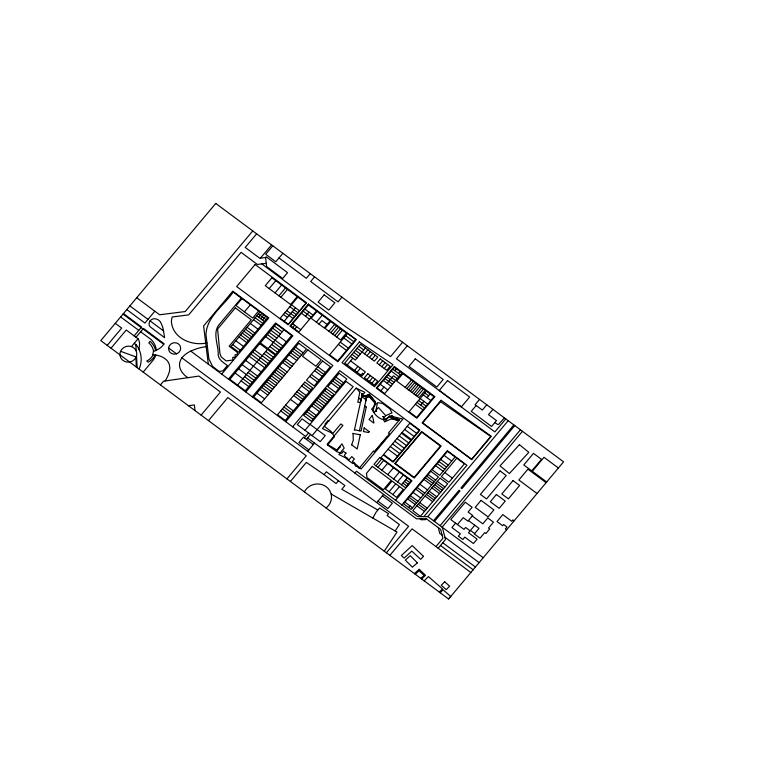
<?xml version="1.0" encoding="UTF-8"?>
<svg xmlns="http://www.w3.org/2000/svg" width="777" height="777" viewBox="0 0 777 777"><rect width="100%" height="100%" fill="white"/><g stroke="black" fill="none" stroke-linecap="round" stroke-linejoin="round"><path stroke-width="1.17" d="M138.918 349.533L139.491 345.309A10.839 10.198 -14.8 0 0 138.063 338.782L126.253 330.011L111.014 348.193M375.961 410.411L377.496 402.661L382.546 403.418L389.899 408.877L391.977 412.898L385.722 415.646L383.352 418.473L385.751 420.25L389.53 415.753L402.933 419.075L361.082 469.026L352.399 461.334L354.37 458.984L351.748 456.594L349.164 459.673L338.84 454.477L344.201 448.076L341.958 443.871L335.975 451.01L327.467 444.939M358.644 398.115L361.014 399.883L360.46 402.369L357.789 402.263L359.848 391.977M369.24 431.565L368.599 432.536L363.471 431.546L364.19 427.816M359.411 430.798L366.919 395.92L369.638 396.387L374.844 402.408M354.38 429.798L361.091 431.08L366.258 406.954M354.429 429.963L362.033 395.27L366.938 396.095L365.85 400.747M369.512 396.901L366.822 396.61L367.191 394.862L369.901 395.328L375.106 401.398L373.106 411.062A17.337 16.317 -14.8 0 0 383.653 419.774L384.605 421.892L391.763 418.648M351.583 444.716L357.167 448.989L360.314 434.625M361.004 399.631L362.033 395.27M365.986 400.476L366.812 396.979L361.829 396.134L366.938 396.095M351.622 444.871L353.292 440.219L353.02 433.313M165.103 380.973A34.139 32.119 -14.8 0 0 168.735 373.64A15.297 14.384 -14.8 0 0 169.648 366.346A11.509 10.829 -14.8 0 0 166.346 359.79A19.61 18.454 -14.8 0 0 155.73 355.06L152.739 354.739L153.409 351.534L158.372 349.164A18.366 17.279 -14.8 0 0 162.558 345.882L164.083 343.745L143.424 328.399L136.004 337.257M372.805 518.065L376.282 511.878L379.535 507.993L388.568 513.694L387.101 515.452L399.397 524.592L395.143 530.973L331.216 494.026M384.226 551.175L397.018 532.051L395.143 530.973M290.384 481.458L306.361 462.393L324.038 474.582L326.369 471.794L344.91 485.576L341.822 489.267L377.836 510.033M107.207 345.367L121.678 328.098L115.278 323.329M134.159 335.887L141.579 327.03L123.465 313.568M154.798 311.256L144.91 323.057L126.787 309.596M131.556 346.542L138.063 338.782M252.758 230.924L185.208 311.548L159.615 314.772L136.713 297.756M256.633 233.809L245.221 247.426L259.8 258.255L265.588 257.498L266.19 256.779L287.548 272.649L282.673 278.467L266.598 266.521L265.598 257.527M143.172 372.086L153.186 360.13A16.336 15.365 -14.8 0 0 155.73 355.06M260.431 258.168L271.562 244.891M272.795 245.814L265.705 254.273L275.786 261.771L282.877 253.302M160.431 384.916L163.549 381.196L198.961 376.087L220.445 392.045L201.107 415.132M241.326 298.106L219.192 324.524C212.053 333.265 218.716 345.114 218.211 355.031C218.813 360.159 223.718 362.704 227.418 365.501L222.892 370.911L218.997 371.396L212.558 366.355L208.887 358.896L205.992 334.615C206.556 316.686 223.98 305.604 233.187 292.055L241.297 298.145M269.182 288.578L275.786 280.691M275.029 292.919L281.633 285.033M258.673 317.22L261.888 313.384M278.924 295.814L285.528 287.927M260.606 318.657L263.821 314.811M280.876 297.261L287.48 289.374M262.529 320.085L265.753 316.249M221.717 374.125L268.813 317.929L232.779 291.161L203.623 325.971L208.314 364.17M310.256 273.65L306.352 278.312L278.972 257.974M228.467 379.147L275.563 322.95L292.88 335.819L245.794 392.016M314.578 276.855L310.674 281.517L338.053 301.865L341.958 297.193M284.246 321.231L295.493 307.809M237.558 385.071L267.463 349.378M268.084 348.64L283.916 329.749M208.498 420.629L227.846 397.542L306.264 455.808L286.927 478.894M292.764 327.496L294.668 325.223M294.794 329.001L296.697 326.728M305.478 316.258L308.964 312.092M252.302 396.853L299.388 340.656L332.847 365.511L285.751 421.707M316.365 322.173L322.222 315.19M318.958 324.106L321.911 320.58L327.107 324.446M328.885 331.255L334.625 324.407M330.837 332.702L336.577 325.854M332.789 334.159L338.529 327.302M334.732 335.606L340.472 328.749M336.684 337.053L342.424 330.196M292.667 426.835L339.763 370.639L419.91 430.186L393.133 462.14L383.314 454.856L380.895 457.74L411.917 480.788L395.435 500.456M347.183 364.947L352.807 358.226M365.423 347.95L355.274 360.062L350.34 356.39M364.51 353.817L367.9 349.786M354.584 370.444L357.964 366.414M366.977 355.652L370.367 351.612M304.992 430.312L345.998 381.371L353.127 386.664L312.121 435.606M357.051 372.28L360.431 368.249M369.454 357.488L372.834 353.448M304.419 437.898L308.556 432.964M371.921 359.324L375.301 355.283M306.439 439.393L310.567 434.46M360.946 375.174L362.616 373.193L363.655 373.96M366.929 379.613L370.308 375.582M379.322 364.821L382.702 360.781M307.682 451.301L314.549 443.104M369.396 381.449L372.775 377.418M381.789 366.657L385.178 362.616M402.603 342.259L390.588 356.594L347.105 327.719L261.8 263.889M371.862 383.284L375.242 379.244M384.256 368.492L387.645 364.452M407.313 345.755L396.416 358.76L494.881 431.915L505.778 418.91M327.515 445.095L334.498 436.548M394.697 370.61L396.251 368.754M380.856 390.812L384.003 387.053M387.15 383.294L393.444 375.786L397.251 378.603M398.494 373.436L400.048 371.581M343.415 451.175L341.754 453.37L336.383 451.563L340.005 447.028M372.232 415.734A37.354 35.15 -14.8 0 1 373.873 423.096L369.056 419.512L372.183 415.569M346.921 457.828L346.62 458.391L344.347 455.235L345.979 453.078M405.196 387.393L411.383 380.002M353.331 462.587L352.729 463.51L347.037 459.285L347.494 458.527M406.925 388.675L413.121 381.293M408.663 389.967L414.85 382.575M410.392 391.249L416.579 383.867M412.121 392.54L418.317 385.149M338.442 480.769L336.111 483.556L324.038 474.582M373.407 451.087L359.12 468.346L357.352 466.618L355.74 466.239L354.03 463.102M413.859 393.822L420.046 386.441M415.588 395.104L421.775 387.723M417.317 396.396L423.504 389.015M398.815 420.512L399.64 419.629L388.413 433.09L389.491 433.906L374.388 451.932L373.455 451.243M354.934 473.096L356.497 471.231L417.531 516.579L428.02 516.676L483.226 557.711M386.868 437.014L374.339 451.777M420.736 405.196L423.97 401.34M427.029 397.688L430.157 393.949M375.961 465.85L381.76 458.925M377.923 467.307L383.721 460.382M381.847 470.221L387.645 463.296M395.221 463.888L414.228 478.03L441.093 445.969L421.726 431.585L394.871 463.636L421.794 432.177L440.462 446.056L414.17 477.428L395.503 463.558M387.733 474.601L393.541 467.676M393.628 478.972L399.427 472.047M377.35 501.893L383.624 494.415M389.073 491.792L395.765 483.799M397.552 481.886L403.35 474.961M392.793 494.551L396.6 497.377L403.292 489.393L392.035 481.041L385.343 489.024L392.793 494.551L399.485 486.567M401.476 484.809L407.274 477.884M479.545 399.417L475.106 404.7L482.332 410.071L486.761 404.778M476.165 405.487L471.241 411.363L491.569 426.466L496.493 420.59L488.5 414.646L492.929 409.362M401.709 505.118L447.319 450.679L466.938 465.258L423.892 516.637M408.605 507.536L409.974 505.905M386.392 552.787L408.605 526.282L181.886 357.838M504.438 417.909L498.63 424.368L497.562 424.407L494.842 422.562M389.86 555.361L412.072 528.855L470.833 572.503M420.095 518.783L421.328 519.696L422.105 518.764M426.019 518.735L425.233 519.687L421.328 519.696M427.748 516.676L508.177 420.687M433.508 520.755L459.071 490.238L460.013 490.938L434.44 521.454M513.83 424.893L460.994 487.946L461.936 488.646L514.772 425.592M440.093 525.65L520.425 429.788M442.123 527.156L522.455 431.293M435.955 546.6L442.919 538.286L440.627 529.38L426.291 518.735L416.453 518.803L307.634 437.956M455.594 523.164L451.923 527.544L460.324 533.789L458.333 536.159L462.839 539.5L464.821 537.13L473.446 543.531L477.117 539.151L468.492 532.75L470.114 530.817L465.617 527.466L463.995 529.409L450.767 519.58L465.306 502.224L472.105 507.274L468.104 512.043L472.707 515.462L467.939 521.144L463.238 517.647L457.459 524.553M438.179 548.251L445.474 539.549L442.356 527.34M474.786 525.242L470.444 530.429L474.66 533.556M244.415 311.82L250.388 304.837M424.193 580.875L428.428 576.563L442.472 588.888L439.316 592.113M440.2 592.764L443.094 589.801L450.738 596.493L448.407 598.863M414.442 573.63L419.133 569.23L425.543 575.301L421.59 578.943M415.287 574.261L419.075 570.765L424.048 575.417L420.823 578.37M390.85 416.695L391.967 416.132L392.939 418.317L399.368 419.91M399.66 419.677L393.492 418.036L391.773 418.686L398.805 420.474M207.41 346.493L203.953 346.979A48.621 45.746 -14.8 0 0 193.871 349.805L190.55 351.185A27.03 25.437 -14.8 0 0 182.041 357.585L181.439 358.547A17.696 16.647 -14.8 0 0 179.701 362.704A12.675 11.927 -14.8 0 0 180.177 368.599A19.804 18.629 -14.8 0 0 185.674 376.078L187.791 377.7M206.944 342.939C192.375 346.231 172.912 338.704 171.435 321.95A12.364 11.626 -14.8 0 1 171.474 320.454L172.135 316.987L188.685 314.899L241.084 252.36L257.352 264.452L266.239 263.335M188.442 405.72L194.405 404.972L195.017 410.606M366.793 396.484L369.522 396.94L374.718 402.942M367.055 395.396L369.774 395.852L374.99 401.962L369.784 395.891L367.074 395.474M353.069 433.479L360.353 434.78M399.378 419.949L392.939 418.317M392.366 418.56C408.207 421.416 391.55 421.144 391.414 416.453M120.853 351.408L135.858 356.876M366.297 407.119L364.724 405.934M336.868 449.941L327.127 444.279L342.9 425.456L340.85 423.931L332.828 433.498L322.426 428.554L356.206 388.024M506.643 529.768L505.39 528.846L506.963 526.971L503.632 524.494L502.632 525.689L497.018 521.522L502.797 514.617L511.752 521.27L512.888 519.9L514.131 520.833M558.401 468.007L543.997 457.303L532.284 471.28L546.687 481.983M546.105 482.682L527.933 469.182L518.861 480.001L537.033 493.502M392.793 369.201L400.398 374.854M424.805 392.977L428.603 395.804M345.687 335.693L353.807 341.725M358.799 346.299L363.733 349.971M391.219 371.076L398.824 376.728M423.232 394.862L430.837 400.514M304.905 309.081L313.024 315.112M343.784 337.966L351.903 343.997M357.109 348.319L374.388 361.159L377.768 357.119L360.489 344.279L344.706 363.112L361.985 375.951L365.375 371.911L350.563 360.907M303.156 311.159L311.276 317.191M355.419 350.34L360.353 354.001M420.172 398.514L427.777 404.166M388.073 374.835L395.678 380.487M291.433 304.788L299.553 310.819M301.418 313.238L309.537 319.269M340.297 342.123L348.417 348.154M353.729 352.36L358.663 356.021M386.499 376.709L394.104 382.362M418.512 400.495L426.117 406.148M289.831 306.711L297.95 312.743M384.926 378.593L392.531 384.236M416.938 402.369L424.543 408.022M352.03 354.37L356.973 358.042M338.393 344.396L346.513 350.427M292.278 311.655L296.338 314.666M383.352 380.468L390.957 386.12M415.365 404.254L422.97 409.906M286.606 310.557L294.726 316.589M284.994 312.48L293.114 318.512M380.206 384.226L387.81 389.879M283.382 314.403L287.441 317.414M292.638 323.718L300.757 329.749M258.352 313.869L266.074 319.6M274.436 326.107L282.158 331.847M407.206 426.34L416.686 433.391M256.74 315.783L264.462 321.523M444.085 455.38L451.69 461.033M272.678 328.215L280.4 333.945M295.513 347.105L303.234 352.845M335.878 377.098L343.599 382.828M255.138 317.706L262.859 323.446M404.623 429.428L414.102 436.48M270.92 330.312L286.363 341.783M293.9 349.028L301.622 354.759M317.754 366.744L325.476 372.484M334.265 379.021L341.987 384.751M253.525 319.629L261.247 325.359M440.656 459.479L448.261 465.122M269.163 332.41L276.884 338.141M292.298 350.942L300.009 356.682M316.142 368.667L323.863 374.397M332.663 380.934L340.384 386.674M402.039 432.507L411.519 439.559M401.447 433.216L410.936 440.258M438.937 461.519L446.542 467.171M267.405 334.508L282.838 345.979M290.685 352.865L298.407 358.595M314.539 370.58L322.261 376.321M331.051 382.857L338.772 388.587M250.311 323.465L258.032 329.195M437.228 463.568L444.832 469.221M265.647 336.606L281.08 348.077M399.213 435.878L408.702 442.919M289.073 354.788L296.795 360.518M435.508 465.617L443.113 471.27M444.784 472.503L452.389 478.156M271.6 344.444L279.322 350.174M311.324 374.427L319.036 380.157M396.989 438.539L406.468 445.59M247.096 327.302L254.817 333.042M269.842 346.542L277.564 352.272M285.858 358.624L293.58 364.355M309.712 376.34L317.434 382.08M245.483 329.225L253.205 334.955M394.755 441.2L404.244 448.251M284.256 360.538L291.977 366.278M324.621 390.53L332.342 396.27M243.881 331.138L251.593 336.878M392.521 443.861L402.01 450.913M282.643 362.461L290.365 368.191M323.009 392.453L330.73 398.183M242.269 333.061L249.99 338.791M265.705 351.476L273.426 357.216M321.406 394.366L329.127 400.106M240.656 334.984L248.378 340.714M390.287 446.532L399.776 453.574M428.059 474.504L435.674 480.157M437.334 481.39L444.939 487.043M364.228 427.972L369.279 431.73M263.947 353.584L271.668 359.314M279.429 366.297L287.15 372.037M303.283 384.023L310.994 389.753M319.794 396.289L327.515 402.03M426.699 476.126L434.304 481.779M435.975 483.022L443.58 488.665M239.054 336.897L246.775 342.638M254.467 349.941L269.91 361.412M388.063 449.193L397.542 456.235M277.816 368.22L285.538 373.951M301.67 385.936L309.392 391.676M318.191 398.212L325.903 403.943M425.34 477.758L432.944 483.401M434.615 484.644L442.22 490.297M252.71 352.039L268.152 363.51M423.98 479.38L431.585 485.033M433.245 486.266L440.86 491.919M276.214 370.134L283.935 375.874M316.579 400.126L324.3 405.866M472.251 515.996L482.808 523.834L487.752 517.938L493.453 522.173L488.548 528.02L489.743 528.904L485.907 533.488L484.712 532.604L480.04 538.179L474.339 533.945L479.011 528.379L468.453 520.532M235.839 340.734L243.56 346.474M431.886 487.898L439.491 493.55M250.952 354.137L266.385 365.608M274.602 372.057L282.323 377.797M298.455 389.782L306.177 395.512M314.967 402.049L322.688 407.779M249.194 356.245L264.627 367.715M272.999 373.98L280.711 379.71M296.843 391.695L304.565 397.435M313.364 403.972L321.086 409.702M232.624 344.58L240.336 350.31M419.891 484.256L427.496 489.908M429.166 491.151L436.771 496.794M271.387 375.893L279.108 381.633M295.241 393.618L302.962 399.349M311.752 405.885L319.473 411.625M427.797 492.773L435.402 498.426M328.749 420.998L328.04 420.474L324.98 424.135L325.68 424.66M269.774 377.816L277.496 383.547M293.628 395.532L301.35 401.272M417.162 487.509L424.766 493.162M426.437 494.395L434.042 500.048M245.668 360.441L261.111 371.911M405.827 479.613L409.838 482.595M415.802 489.141L423.407 494.794M425.077 496.027L432.682 501.68M268.172 379.739L275.893 385.47M308.537 409.722L316.258 415.462M404.38 481.342L408.391 484.324M266.56 381.653L274.281 387.393M290.413 399.378L298.135 405.108M306.925 411.645L314.646 417.375M402.923 483.071L406.944 486.062M242.152 364.636L257.595 376.107M334.547 436.703L330.924 431.322L324.213 426.204M413.073 492.385L420.687 498.038M264.957 383.576L272.669 389.306M305.322 413.568L313.044 419.298M248.116 372.474L255.837 378.205M263.345 385.489L271.066 391.229M410.353 495.639L417.958 501.291M419.629 502.525L427.233 508.177M238.636 368.832L254.079 380.303M261.732 387.412L269.454 393.143M285.586 405.128L293.308 410.868M408.993 497.261L416.598 502.913M418.259 504.156L425.874 509.809M310.023 424.31L325.242 435.625L320.221 441.627L297.27 424.572L302.098 418.822L309.819 424.553M340.044 447.183L339.471 446.629M244.6 376.67L252.321 382.41M260.13 389.335L267.851 395.066M283.984 407.051L291.696 412.791M407.624 498.892L415.229 504.545M416.899 505.778L424.504 511.431M343.453 451.34L346.018 453.234M235.12 373.038L250.553 384.508M282.372 408.974L290.093 414.704M353.37 462.742L354.069 463.267M404.904 502.146L412.509 507.789M241.074 380.866L248.795 386.606M256.915 393.172L264.627 398.902M280.759 410.887L288.481 416.627M442.103 535.13L439.695 533.343L438.364 527.709M444.871 537.189L479.118 562.626M129.885 305.905L147.999 319.366M150.126 320.94L163.743 331.051M190.724 351.097L305.623 436.46M313.354 444.531L303.428 437.15L298.951 442.492L308.887 449.864M382.42 495.843L392.356 503.224L387.878 508.556L377.952 501.184M442.783 542.764L475.437 567.016M440.491 545.493L473.144 569.755M123.009 314.102L163.743 344.357M168.58 347.95L176.505 353.836M120.649 316.919L138.772 330.38M140.618 331.75L151.379 339.743A20.639 19.415 -14.8 0 1 155.944 347.853L156.294 350.369M134.334 343.23L135.849 344.871M359.887 392.132L356.255 388.179L364.879 392.317L361.441 396.416L365.015 399.067L369.23 394.036L376.175 403.787L371.659 409.188L374.213 412.5L378.409 407.488L385.722 415.646M346.96 457.983L347.533 458.683M390.821 416.579L391.802 418.803M136.247 351.068L136.033 350.592A8.479 7.974 -14.8 0 0 126.408 346.416A8.479 7.974 -14.8 0 0 119.92 354.681L119.959 355.206A8.479 7.974 -14.8 0 0 129.215 362.082L129.769 361.995A8.479 7.974 -14.8 0 0 136.247 351.068L135.82 344.337A26.331 24.767 -14.8 0 1 138.539 348.436L139.238 349.903A26.331 24.767 -14.8 0 1 139.093 369.056M393.492 418.036L392.54 415.928L383.615 419.619M155.643 350.68L155.293 349.291A19.454 18.298 -14.8 0 0 150.048 341.258L148.863 342.939A15.404 14.491 -14.8 0 1 153.603 351.466M136.509 355.992L137.199 367.647M135.888 357.546L136.344 367.016M304.38 491.86A14.374 13.53 -14.8 0 1 326.243 486.761A14.374 13.53 -14.8 0 1 326.058 507.964M153.088 354.778A13.199 12.413 -14.8 0 1 146.727 361.033L148.193 362.121A14.889 14.005 -14.8 0 0 155.118 355.002M375.786 411.373L376.544 411.441L375.796 411.324M382.906 416.666L383.663 416.734L382.915 416.618M168.619 347.688L168.57 348.067A6.09 5.73 -14.8 0 0 176.398 353.875L176.767 353.749A6.09 5.73 -14.8 0 0 178.438 343.861A6.09 5.73 -14.8 0 0 168.619 347.688M150.155 320.901L149.951 321.183A5.39 5.07 -14.8 0 0 149.349 322.406A4.594 4.322 -14.8 0 0 150.651 327.195L164.627 337.713L163.044 328.477A29.439 27.7 -14.8 0 0 160.101 321.464A7.857 7.401 -14.8 0 0 154.409 318.716A5.39 5.07 -14.8 0 0 150.155 320.901M307.809 349.854L302.476 356.264L315.909 366.239L321.27 359.848L307.809 349.854M215.744 203.428L100.796 340.608L448.62 599.018L563.568 461.839L215.744 203.428M255.118 264.51L236.655 286.548L288.092 324.757L306.556 302.729L255.118 264.51M241.977 298.582L236.072 305.623L252.748 318.016L258.644 310.975L241.977 298.582M235.324 307.906L217.589 329.079L219.949 353.72L221.309 357.002L226.117 360.907L232.983 360.042L232.702 357.439L235.246 357.119L235.004 354.866L237.451 354.555L237.199 352.204L229.128 346.212L251.282 319.765L235.324 307.906M271.892 277.797L265.278 285.683L290.617 304.497L297.222 296.62L271.892 277.797M259.965 311.946L231.012 346.493L238.733 352.234L267.677 317.686L259.965 311.946M297.882 297.105L280.186 318.211L288.306 324.242L306.002 303.137L297.882 297.105M259.741 343.648L229.837 379.331L245.279 390.802L275.184 355.118L259.741 343.648M276.194 324.009L260.363 342.91L275.806 354.38L291.637 335.479L276.194 324.009M308.343 304.06L289.879 326.087L337.82 361.713L356.284 339.675L308.343 304.06M308.391 304.914L290.734 325.981L298.854 332.012L316.511 310.946L308.391 304.914M324.184 294.852L318.104 302.107L328.797 310.052L334.877 302.797L324.184 294.852M317.026 311.324L311.169 318.308L324.155 327.962L330.011 320.979L317.026 311.324M298.727 343.269L253.7 397.008L261.412 402.748L306.449 348.999L298.727 343.269M330.73 321.513L324.99 328.36L340.579 339.947L346.319 333.09L330.73 321.513M304.885 382.099L277.544 414.724L285.266 420.464L312.607 387.84L304.885 382.099M322.581 360.984L306.497 380.176L314.219 385.916L330.303 366.725L322.581 360.984M347.591 333.42L329.613 354.866L337.733 360.907L355.711 339.452L347.591 333.42M359.372 341.967L342.045 362.655L374.485 386.752L392.968 364.704L359.372 341.967M326.233 388.617L303.71 415.481L311.431 421.221L333.945 394.347L326.233 388.617M339.093 373.261L327.836 386.693L335.557 392.424L346.814 378.991L339.093 373.261M367.842 373.747L364.452 377.787L374.329 385.12L377.709 381.08L367.842 373.747M380.235 358.955L376.855 362.985L386.723 370.328L390.112 366.288L380.235 358.955M361.936 393.463L362.024 394.298L361.936 393.463M394.357 366.501L376.272 388.082L416.822 418.211L434.906 396.629L394.357 366.501M394.347 367.346L377.059 387.985L384.664 393.628L401.952 372.999L394.347 367.346M402.855 373.669L396.668 381.051L419.056 397.678L425.242 390.297L402.855 373.669M415.306 358.809L408.993 366.346L436.839 387.033L443.152 379.497L415.306 358.809M426.359 391.132L409.061 411.761L416.676 417.414L433.964 396.775L426.359 391.132M372.319 466.385L366.491 473.348L366.938 477.505L383.401 489.743L391.21 480.419L372.319 466.385M379.798 457.468L373.999 464.393L405.487 487.791L411.295 480.866L379.798 457.468M409.79 423.261L383.595 454.516L393.084 461.567L419.269 430.312L409.79 423.261M447.533 380.584L439.277 390.442L461.392 406.876L469.658 397.018L447.533 380.584M441.083 400.291L422.164 422.863L471.688 459.605L491.229 436.276L441.083 400.291M440.481 401.622L422.678 422.873L471.649 459.246L490.743 436.46L440.481 401.622M430.779 471.26L403.545 503.768L411.15 509.421L438.393 476.913L430.779 471.26M447.513 451.291L432.08 469.706L439.685 475.359L455.118 456.944L447.513 451.291M440.054 478.146L412.81 510.654L420.415 516.307L447.659 483.799L440.054 478.146M456.789 458.177L441.355 476.592L448.921 482.294L464.393 463.83L456.789 458.177M500.038 470.94L480.4 494.386L486.538 498.951L506.186 475.505L500.038 470.94M481.06 500.369L475.203 507.352L488.034 516.89L493.89 509.906L481.06 500.369M496.386 494.502L490.316 501.748L499.184 508.333L505.254 501.087L496.386 494.502M533.488 453.37L523.776 464.957L531.808 470.92L541.52 459.333L533.488 453.37M513.024 480.594L501.816 493.978L508.391 498.863L519.609 485.479L513.024 480.594M519.424 444.667L500.019 465.889L509.391 473.543L528.807 452.311L519.424 444.667M423.514 556.371L420.658 559.323L411.81 551.116L404.137 558.09L401.35 555.526L412.208 545.59L423.514 556.371M444.667 581.788L441.239 585.295L446.231 589.665L449.66 586.169L444.667 581.788M417.366 562.83L412.383 567.21L405.312 560.062L410.256 555.72L417.366 562.83"/></g></svg>
